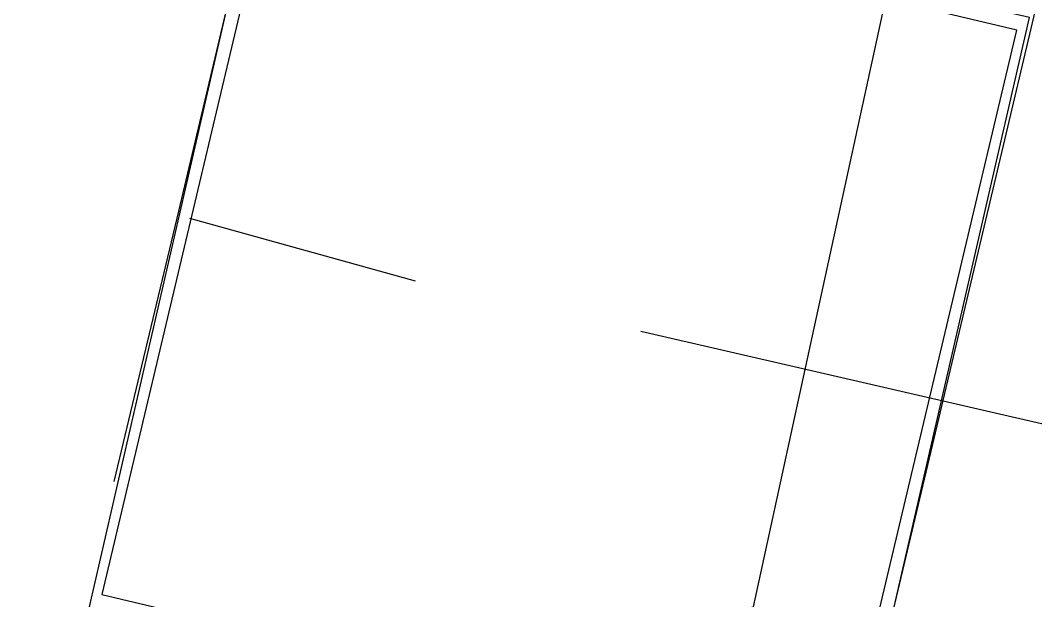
# Model space of a CAD drawing. Header units: feet. Extents: x -84 to 198, y -22 to 181.
# Drawn here: x 117.22 to 118.3, y 75.491 to 76.108 of the extents above; entities that cross this region are included whole.
import ezdxf

# ---------------------------------------------------------------- set-up
doc = ezdxf.new("R2010")
doc.units = ezdxf.units.FT
doc.layers.add('A-AREA-COMUN', color=252, linetype='CONTINUOUS')
doc.layers.add('A-LINEA', color=7, linetype='CONTINUOUS')

msp = doc.modelspace()

# ---------------------------------------------------------------- linework, layer by layer
at = {"layer": 'A-AREA-COMUN'}
msp.add_lwpolyline([(114.4, 59.8044), (114.528, 61.12), (116.08, 67.5733), (116.08, 68.16), (116.24, 68.2844), (117.792, 74.8089), (117.792, 75.4489), (118, 75.4844), (119.808, 83.8044), (120.64, 86.8444), (120.64, 87.4133), (120.8, 87.52), (121.36, 89.8844)], dxfattribs=at)
at = {"layer": 'A-LINEA'}
for p, q in [((117.4, 75.8978), (117.64, 75.8311)), ((117.88, 75.7778), (119.0933, 75.4978))]:
    msp.add_line(p, q, dxfattribs=at)
for points in [[(117.0933, 59.0178), (114.4, 59.6578), (118.2, 75.6978), (122, 91.7511), (124.68, 91.1111)], [(117.2933, 75.4844), (118.1067, 75.2978), (118.2933, 76.1111), (117.48, 76.2978), (117.2933, 75.4844)], [(117.3067, 75.4978), (118.0933, 75.3111), (118.28, 76.0978), (117.4933, 76.2844), (117.3067, 75.4978)], [(117.32, 75.6178), (117.3867, 75.8978), (117.4533, 76.1778)]]:
    msp.add_lwpolyline(points, dxfattribs=at)

doc.saveas('drawing.dxf')
